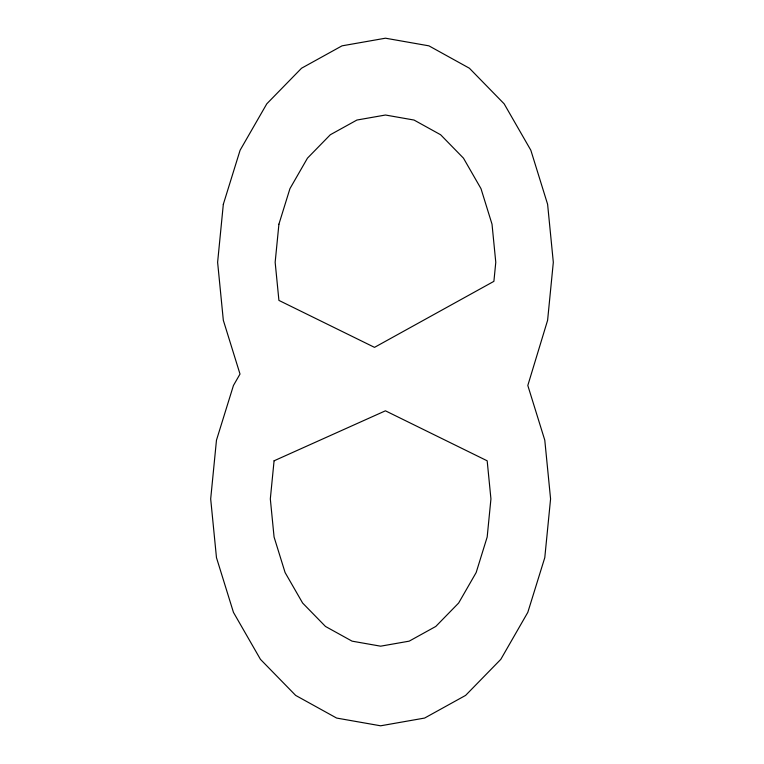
<?xml version="1.0" encoding="UTF-8"?>
<svg xmlns="http://www.w3.org/2000/svg" width="764" height="764" viewBox="0 0 764 764"><rect width="100%" height="100%" fill="white"/><g stroke="black" fill="none" stroke-linecap="round" stroke-linejoin="round"><path stroke-width="1.15" d="M223.327 204.284L217.616 262.291L223.327 320.288L240.011 374.054L233.45 385.476L216.47 440.198L210.683 498.921L216.47 557.634L233.45 612.356L260.457 659.351L295.649 695.402L336.637 718.064L380.625 725.8L424.612 718.064L465.601 695.402L500.802 659.351L527.809 612.356L544.789 557.634L550.577 498.921L544.789 440.198L527.809 385.476L547.607 320.288L553.317 262.291L547.607 204.284L530.837 150.241L504.154 103.837L469.392 68.225L428.91 45.84L385.467 38.2L342.024 45.84L301.541 68.225L266.779 103.837L240.097 150.241L223.327 204.284M278.917 224.177L275.155 262.291L278.917 300.405L374.513 347.362L493.897 281.343L495.779 262.291L492.016 224.177L480.995 188.651L463.471 158.158L440.618 134.75L414.021 120.043L385.467 115.02L356.912 120.043L330.315 134.75L307.462 158.158L289.938 188.651L278.917 224.177M274.075 460.807L270.322 498.921L274.075 537.035L285.096 572.551L302.63 603.044L325.474 626.451L352.08 641.158L380.625 646.182L409.179 641.158L435.786 626.451L458.629 603.044L476.163 572.551L487.174 537.035L490.937 498.921L487.174 460.807L385.428 410.812L274.075 460.807"/></g></svg>
